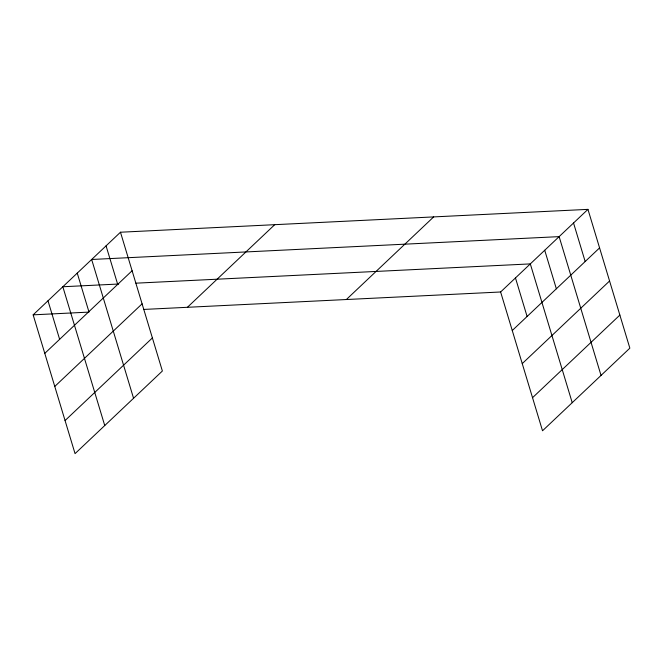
<?xml version="1.0" encoding="UTF-8"?>
<svg xmlns="http://www.w3.org/2000/svg" width="663" height="663" viewBox="0 0 663 663"><rect width="100%" height="100%" fill="white"/><g stroke="black" fill="none" stroke-linecap="round" stroke-linejoin="round"><path stroke-width="0.99" d="M120.475 232.224L162.377 371.015L75.052 453.633L33.15 314.842L120.475 232.224L587.948 209.367L629.85 348.158L542.525 430.776L500.623 291.985L587.948 209.367M44.786 353.371L132.103 270.753M54.772 386.454L142.097 303.836M65.065 420.549L152.391 337.931M187.414 307.3L274.739 224.674M346.359 299.527L433.677 216.909M512.259 330.522L599.576 247.896M522.245 363.606L609.57 280.988M532.538 397.692L619.864 315.074M118.66 284.021L62.836 286.748L104.746 425.547M135.915 283.176L530.309 263.899L572.219 402.69M33.15 314.842L88.966 312.107M143.772 309.43L500.623 291.985M573.536 223L585.172 261.529M601.034 375.424L559.133 236.633L91.66 259.482L133.561 398.281M544.721 250.266L556.356 288.795M515.466 277.938L527.102 316.475M106.063 245.849L117.699 284.386M77.248 273.115L88.883 311.651M47.993 300.795L59.629 339.323"/></g></svg>
